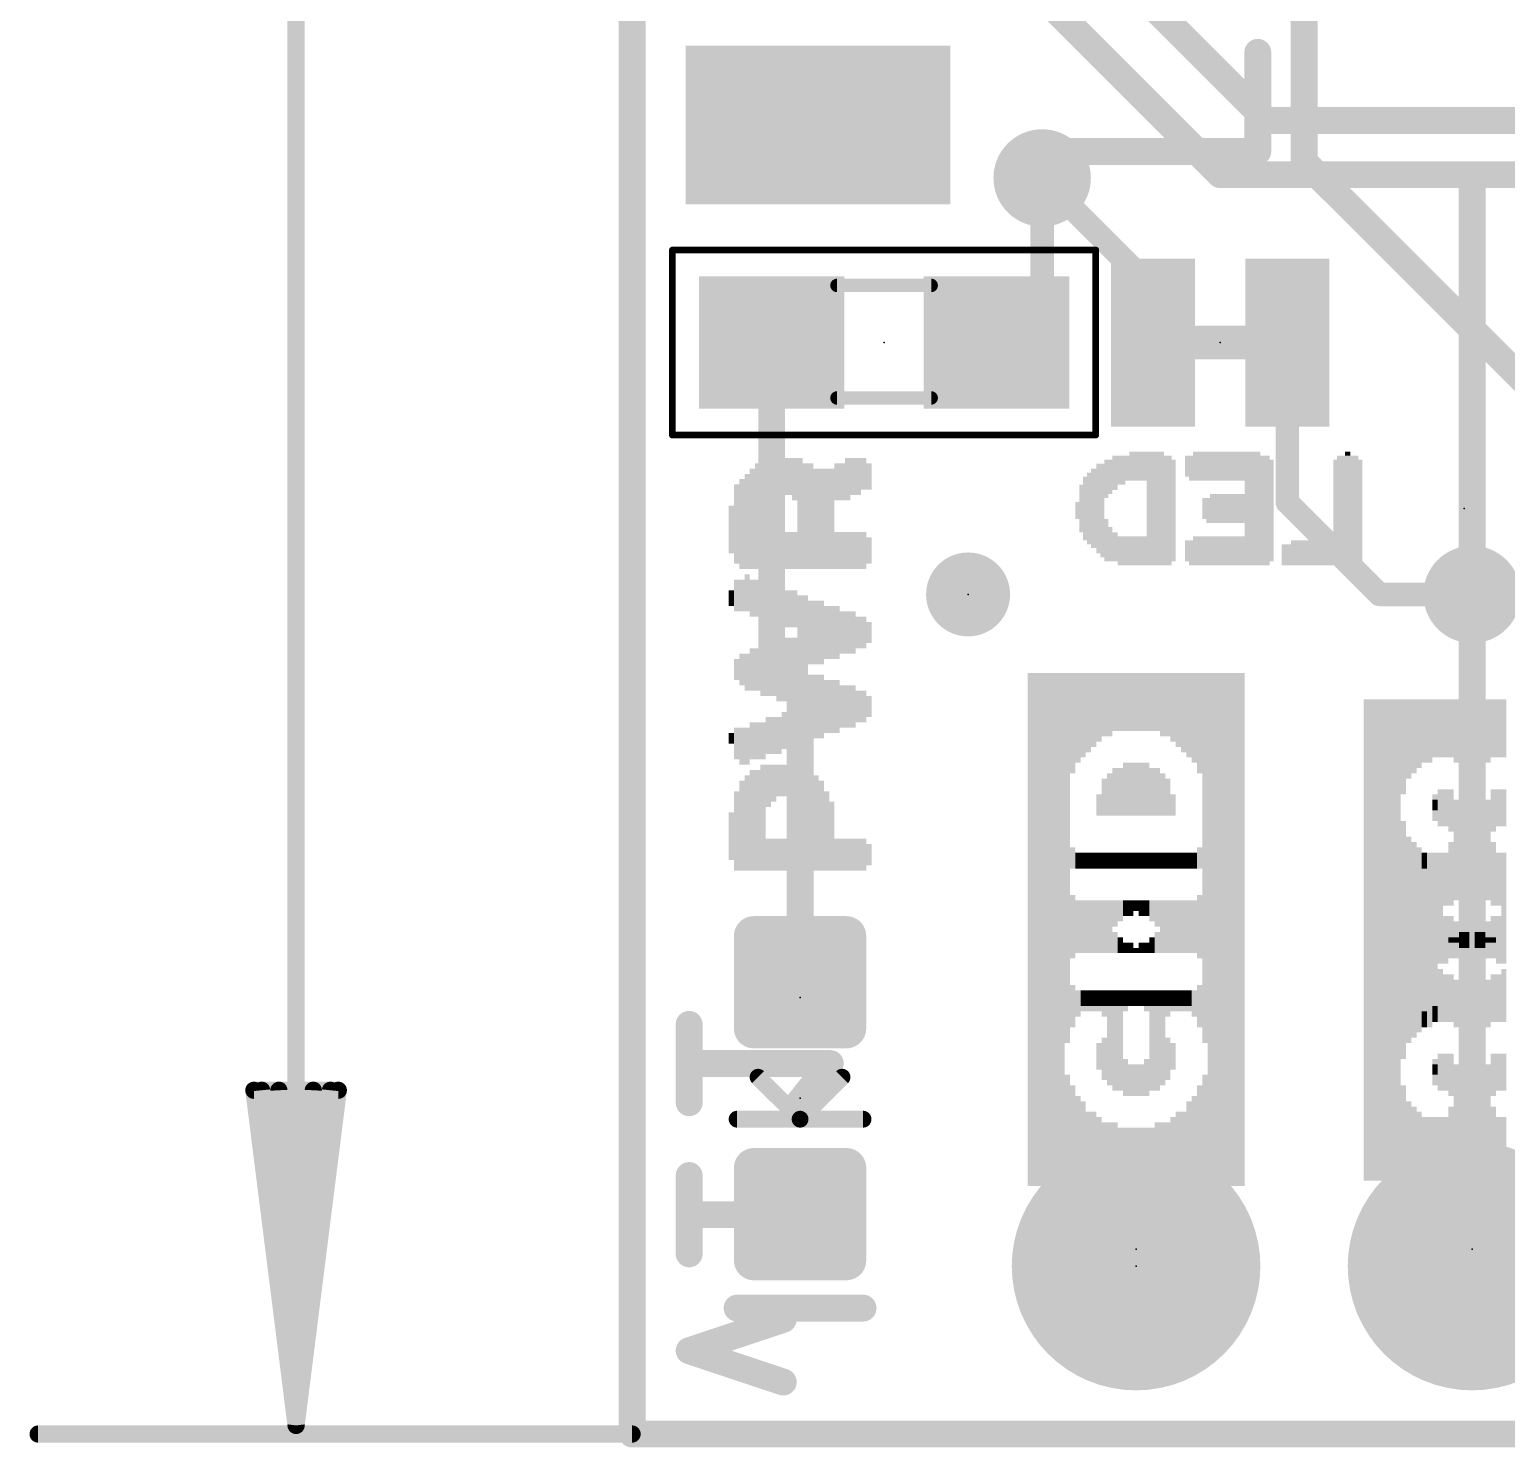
# Model space of a CAD drawing. Extents: x -31.8 to 54.9, y -9.4 to 30.
# Drawn here: x -4.56 to 6.61, y -0.1 to 10.62 of the extents above; entities that cross this region are included whole.
import ezdxf

# ---------------------------------------------------------------- set-up
doc = ezdxf.new("R2010")
doc.units = 0
for name, color, linetype in [('1', 12, 'CONTINUOUS'), ('16', 132, 'CONTINUOUS'), ('17', 110, 'CONTINUOUS'), ('18', 110, 'CONTINUOUS'), ('20', 31, 'CONTINUOUS'), ('21', 253, 'CONTINUOUS'), ('22', 253, 'CONTINUOUS'), ('23', 53, 'CONTINUOUS'), ('24', 53, 'CONTINUOUS'), ('39', 12, 'CONTINUOUS'), ('47', 253, 'CONTINUOUS'), ('51', 253, 'CONTINUOUS')]:
    doc.layers.add(name, color=color, linetype=linetype)

# ---------------------------------------------------------------- blocks, each defined once
blk = doc.blocks.new('RECT160000X160000R30')
at = {"const_width": 0.15}
blk.add_lwpolyline([(0.425, -0.35), (0.425, 0.35, 0.4142), (0.35, 0.425), (-0.35, 0.425, 0.4142), (-0.425, 0.35), (-0.425, -0.35, 0.4142), (-0.35, -0.425), (0.35, -0.425, 0.4142)], format="xyb", close=True, dxfattribs=at)
blk.add_solid([(-0.3754, -0.3754), (0.3754, -0.3754), (-0.3754, 0.3754), (0.3754, 0.3754)])
blk = doc.blocks.new('PIE')
at = {"const_width": 0.5}
blk.add_lwpolyline([(0, -0.25, 1), (0, 0.25, 1), (0, -0.25)], format="xyb", dxfattribs=at)
blk = doc.blocks.new('RECT')
blk.add_solid([(-0.5, -0.5), (0.5, -0.5), (-0.5, 0.5), (0.5, 0.5)])
blk = doc.blocks.new('ROUNDP')
at = {"const_width": 0.5}
blk.add_lwpolyline([(0, -0.25, 1), (0, 0.25, 1), (0, -0.25)], format="xyb", dxfattribs=at)
blk = doc.blocks.new('ROUNDV')
at = {"const_width": 0.5}
blk.add_lwpolyline([(0, -0.25, 1), (0, 0.25, 1), (0, -0.25)], format="xyb", dxfattribs=at)

msp = doc.modelspace()

# ---------------------------------------------------------------- linework, layer by layer
at = {"layer": '1'}
for points, const_width in [([(0, 25.4), (0, 0)], 0.2032), ([(3.81, 10.922), (4.7976, 9.9344)], 0.2032), ([(4.445, 9.525), (3.175, 10.795)], 0.2032), ([(4.7976, 9.9344), (8.8707, 9.9344)], 0.2032), ([(6.35, 9.525), (4.445, 9.525)], 0.2032), ([(6.731, 9.525), (6.35, 9.525)], 0.2032), ([(6.35, 6.35), (6.35, 9.525)], 0.2032), ([(3.1, 8.6), (3.1, 9.5)], 0.1778), ([(2.755, 8.255), (3.1, 8.6)], 0.1778), ([(1.055, 8.255), (1.055, 5.8157)], 0.2032), ([(6.35, 1.27), (6.35, 6.35)], 0.2032), ([(1.055, 5.8157), (1.27, 5.6007)], 0.2032), ([(1.27, 5.6007), (1.27, 3.417)], 0.2032), ([(0, 0), (25.4, 0)], 0.2032)]:
    msp.add_lwpolyline(points, dxfattribs=dict(at, const_width=const_width))
for points, const_width in [([(4.7976, 9.9852, 1), (4.7976, 9.8836)], 0.1016), ([(4.7617, 9.8985, 1), (4.8335, 9.9703)], 0.1016), ([(4.445, 9.5758, 1), (4.445, 9.4742)], 0.1016), ([(4.4091, 9.4891, 1), (4.4809, 9.5609)], 0.1016), ([(6.35, 9.5758, 1), (6.35, 9.4742)], 0.1016), ([(6.4008, 9.525, 1), (6.2992, 9.525)], 0.1016), ([(6.35, 9.4742, 1), (6.35, 9.5758)], 0.1016), ([(3.1444, 9.5, 1), (3.0556, 9.5)], 0.0889), ([(3.0556, 8.6, 1), (3.1444, 8.6)], 0.0889), ([(3.1314, 8.5686, 1), (3.0686, 8.6314)], 0.0889), ([(1.1058, 8.255, 1), (1.0042, 8.255)], 0.1016), ([(2.7236, 8.2864, 1), (2.7864, 8.2236)], 0.0889), ([(6.4008, 6.35, 1), (6.2992, 6.35)], 0.1016), ([(6.2992, 6.35, 1), (6.4008, 6.35)], 0.1016), ([(1.0909, 5.8516, 1), (1.0191, 5.7798)], 0.1016), ([(1.0042, 5.8157, 1), (1.1058, 5.8157)], 0.1016), ([(1.3208, 5.6007, 1), (1.2192, 5.6007)], 0.1016), ([(1.2341, 5.5648, 1), (1.3059, 5.6366)], 0.1016), ([(1.2192, 3.417, 1), (1.3208, 3.417)], 0.1016), ([(6.2992, 1.27, 1), (6.4008, 1.27)], 0.1016), ([(0, 0.0508, 1), (0, -0.0508)], 0.1016), ([(-0.0508, 0, 1), (0.0508, 0)], 0.1016)]:
    msp.add_lwpolyline(points, format="xyb", dxfattribs=dict(at, const_width=const_width))
at = {"layer": '16'}
for points, const_width in [([(0, 0), (0, 25.4)], 0.2032), ([(5.08, 9.625), (5.08, 11.43)], 0.2032), ([(8.255, 6.45), (5.08, 9.625)], 0.2032), ([(3.1, 9.5), (3.937, 8.663)], 0.1778), ([(3.937, 8.663), (3.937, 8.255)], 0.1778), ([(3.937, 8.255), (4.953, 8.255)], 0.254), ([(3.937, 8.255), (4.953, 8.255)], 0.254), ([(4.953, 8.255), (4.953, 7.047)], 0.1778), ([(5.65, 6.35), (4.953, 7.047)], 0.1778), ([(5.65, 6.35), (6.35, 6.35)], 0.1778), ([(0.4316, 2.5057), (0.4316, 3.0984)], 0.2032), ([(1.4984, 2.8021), (0.4316, 2.8021)], 0.2032), ([(1.2613, 2.5057), (1.4984, 2.8021)], 0.2032), ([(0.4316, 1.3627), (0.4316, 1.9554)], 0.2032), ([(1.4984, 1.6591), (0.4316, 1.6591)], 0.2032), ([(1.2613, 1.3627), (1.4984, 1.6591)], 0.2032), ([(0.4316, 0.6304), (1.1428, 0.8674)], 0.2032), ([(1.1428, 0.3933), (0.4316, 0.6304)], 0.2032), ([(25.4, 0), (0, 0)], 0.2032)]:
    msp.add_lwpolyline(points, dxfattribs=dict(at, const_width=const_width))
for points, const_width in [([(5.1159, 9.6609, 1), (5.0441, 9.5891)], 0.1016), ([(5.0292, 9.625, 1), (5.1308, 9.625)], 0.1016), ([(3.1314, 9.5314, 1), (3.0686, 9.4686)], 0.0889), ([(3.9815, 8.663, 1), (3.8926, 8.663)], 0.0889), ([(3.9056, 8.6316, 1), (3.9684, 8.6944)], 0.0889), ([(3.937, 8.3185, 1), (3.937, 8.1915)], 0.127), ([(3.937, 8.3185, 1), (3.937, 8.1915)], 0.127), ([(4.953, 8.1915, 1), (4.953, 8.3185)], 0.127), ([(4.953, 8.1915, 1), (4.953, 8.3185)], 0.127), ([(3.8926, 8.255, 1), (3.9815, 8.255)], 0.0889), ([(4.9975, 8.255, 1), (4.9085, 8.255)], 0.0889), ([(4.9085, 7.047, 1), (4.9975, 7.047)], 0.0889), ([(4.9844, 7.0784, 1), (4.9216, 7.0156)], 0.0889), ([(5.65, 6.3945, 1), (5.65, 6.3056)], 0.0889), ([(5.6186, 6.3186, 1), (5.6814, 6.3814)], 0.0889), ([(6.35, 6.3056, 1), (6.35, 6.3945)], 0.0889), ([(0.4824, 3.0984, 1), (0.3808, 3.0984)], 0.1016), ([(0.4316, 2.8529, 1), (0.4316, 2.7513)], 0.1016), ([(1.5381, 2.7703, 1), (1.4587, 2.8338)], 0.1016), ([(1.4984, 2.7513, 1), (1.4984, 2.8529)], 0.1016), ([(1.2217, 2.5375, 1), (1.301, 2.474)], 0.1016), ([(0.3808, 2.5057, 1), (0.4824, 2.5057)], 0.1016), ([(0.4824, 1.9554, 1), (0.3808, 1.9554)], 0.1016), ([(0.4316, 1.7099, 1), (0.4316, 1.6083)], 0.1016), ([(1.5381, 1.6273, 1), (1.4587, 1.6908)], 0.1016), ([(1.4984, 1.6083, 1), (1.4984, 1.7099)], 0.1016), ([(0.3808, 1.3627, 1), (0.4824, 1.3627)], 0.1016), ([(1.2217, 1.3945, 1), (1.301, 1.331)], 0.1016), ([(1.1589, 0.8192, 1), (1.1267, 0.9156)], 0.1016), ([(0.4477, 0.6786, 1), (0.4155, 0.5822)], 0.1016), ([(0.4155, 0.6786, 1), (0.4477, 0.5822)], 0.1016), ([(1.1267, 0.3451, 1), (1.1589, 0.4415)], 0.1016), ([(0, 0.0508, 1), (0, -0.0508)], 0.1016), ([(-0.0508, 0, 1), (0.0508, 0)], 0.1016)]:
    msp.add_lwpolyline(points, format="xyb", dxfattribs=dict(at, const_width=const_width))
at = {"layer": '20', "const_width": 0.2032}
for points in [[(0, 25.4), (0, 0)], [(0, 0), (25.4, 0)]]:
    msp.add_lwpolyline(points, dxfattribs=at)
at = {"layer": '20', "const_width": 0.1016}
for points in [[(0, 0.0508, 1), (0, -0.0508)], [(-0.0508, 0, 1), (0.0508, 0)]]:
    msp.add_lwpolyline(points, format="xyb", dxfattribs=at)
at = {"layer": '21', "const_width": 0.2032}
for points in [[(4.73, 10.45), (4.73, 9.7)], [(4.73, 9.7), (3.08, 9.7)], [(1.7463, 0.9525), (0.7938, 0.9525)]]:
    msp.add_lwpolyline(points, dxfattribs=at)
at = {"layer": '21', "const_width": 0.1016}
for points in [[(4.7808, 10.45, 1), (4.6792, 10.45)], [(3.08, 9.7508, 1), (3.08, 9.6492)], [(4.6792, 9.7, 1), (4.7808, 9.7)], [(4.73, 9.6492, 1), (4.73, 9.7508)], [(0.7938, 1.0033, 1), (0.7938, 0.9017)], [(1.7463, 0.9017, 1), (1.7463, 1.0033)]]:
    msp.add_lwpolyline(points, format="xyb", dxfattribs=at)
at = {"layer": '23'}
for p in [(1.905, 8.255), (2.54, 6.35), (1.27, 3.302), (1.27, 2.54), (3.81, 1.397), (6.35, 1.397), (3.81, 1.27)]:
    msp.add_point(p, dxfattribs=at)
at = {"layer": '24'}
for p in [(4.445, 8.255), (6.29, 7), (2.54, 6.35), (3.81, 1.397), (6.35, 1.397)]:
    msp.add_point(p, dxfattribs=at)
at = {"layer": '39', "const_width": 0.0508}
for points in [[(0.305, 8.955), (3.505, 8.955)], [(0.305, 7.555), (0.305, 8.955)], [(3.505, 8.955), (3.505, 7.555)], [(3.505, 7.555), (0.305, 7.555)]]:
    msp.add_lwpolyline(points, dxfattribs=at)
at = {"layer": '39', "const_width": 0.0254}
for points in [[(0.305, 8.9677, 1), (0.305, 8.9423)], [(0.3177, 8.955, 1), (0.2923, 8.955)], [(3.5177, 8.955, 1), (3.4923, 8.955)], [(3.505, 8.9423, 1), (3.505, 8.9677)], [(0.305, 7.5677, 1), (0.305, 7.5423)], [(0.2923, 7.555, 1), (0.3177, 7.555)], [(3.4923, 7.555, 1), (3.5177, 7.555)], [(3.505, 7.5423, 1), (3.505, 7.5677)]]:
    msp.add_lwpolyline(points, format="xyb", dxfattribs=at)
at = {"layer": '47', "const_width": 0.13}
for points in [[(-2.54, 0.065), (-2.54, 25.335)], [(-2.54, 0.065), (-2.8592, 2.6)], [(-2.8592, 2.6), (-2.2208, 2.6)], [(-2.54, 0.065), (-2.8, 2.6)], [(-2.54, 0.065), (-2.67, 2.6)], [(-2.2208, 2.6), (-2.54, 0.065)], [(-2.41, 2.6), (-2.54, 0.065)], [(-2.28, 2.6), (-2.54, 0.065)], [(0, 0), (-4.49, 0)]]:
    msp.add_lwpolyline(points, dxfattribs=at)
at = {"layer": '47', "const_width": 0.065}
for points in [[(-2.827, 2.6041, 1), (-2.8915, 2.5959)], [(-2.8592, 2.6325, 1), (-2.8592, 2.5675)], [(-2.7677, 2.6033, 1), (-2.8323, 2.5967)], [(-2.6375, 2.6017, 1), (-2.7025, 2.5983)], [(-2.3775, 2.5983, 1), (-2.4425, 2.6017)], [(-2.2477, 2.5967, 1), (-2.3123, 2.6033)], [(-2.1885, 2.5959, 1), (-2.253, 2.6041)], [(-2.2208, 2.5675, 1), (-2.2208, 2.6325)], [(-4.49, 0.0325, 1), (-4.49, -0.0325)], [(-2.5722, 0.0691, 1), (-2.5078, 0.0609)], [(-2.5723, 0.0683, 1), (-2.5077, 0.0617)], [(-2.5725, 0.0633, 1), (-2.5075, 0.0667)], [(-2.5725, 0.0667, 1), (-2.5075, 0.0633)], [(-2.5725, 0.065, 1), (-2.5075, 0.065)], [(-2.5723, 0.0617, 1), (-2.5077, 0.0683)], [(-2.5722, 0.0609, 1), (-2.5078, 0.0691)], [(0, -0.0325, 1), (0, 0.0325)]]:
    msp.add_lwpolyline(points, format="xyb", dxfattribs=at)
at = {"layer": '51'}
for points, const_width in [([(1.549, 8.687), (2.261, 8.687)], 0.1016), ([(1.549, 7.836), (2.261, 7.836)], 0.1016), ([(1.27, 2.3813), (0.9525, 2.6987)], 0.127), ([(1.27, 2.3813), (1.5875, 2.6987)], 0.127), ([(1.27, 2.3813), (0.7938, 2.3813)], 0.127), ([(1.7463, 2.3813), (1.27, 2.3813)], 0.127)]:
    msp.add_lwpolyline(points, dxfattribs=dict(at, const_width=const_width))
for points, const_width in [([(1.549, 8.7124, 1), (1.549, 8.6616)], 0.0508), ([(2.261, 8.6616, 1), (2.261, 8.7124)], 0.0508), ([(1.549, 7.8614, 1), (1.549, 7.8106)], 0.0508), ([(2.261, 7.8106, 1), (2.261, 7.8614)], 0.0508), ([(0.975, 2.7212, 1), (0.93, 2.6763)], 0.0635), ([(1.61, 2.6763, 1), (1.565, 2.7212)], 0.0635), ([(0.7938, 2.413, 1), (0.7938, 2.3495)], 0.0635), ([(1.27, 2.413, 1), (1.27, 2.3495)], 0.0635), ([(1.2475, 2.4037, 1), (1.2925, 2.3588)], 0.0635), ([(1.2475, 2.3588, 1), (1.2925, 2.4037)], 0.0635), ([(1.27, 2.3495, 1), (1.27, 2.413)], 0.0635), ([(1.7463, 2.3495, 1), (1.7463, 2.413)], 0.0635)]:
    msp.add_lwpolyline(points, format="xyb", dxfattribs=dict(at, const_width=const_width))

# ---------------------------------------------------------------- block references
at = {"layer": '1', "xscale": 1.2, "yscale": 2, "rotation": 270}
msp.add_blockref('RECT', (1.405, 9.9), dxfattribs=at)
at = {"layer": '1', "xscale": 1.1}
for p in [(1.055, 8.255), (2.755, 8.255)]:
    msp.add_blockref('RECT', p, dxfattribs=at)
at = {"layer": '1', "xscale": 0.635, "yscale": 0.635}
msp.add_blockref('PIE', (2.54, 6.35), dxfattribs=at)
at = {"layer": '1', "rotation": 180}
for p in [(1.27, 3.417), (1.27, 1.663)]:
    msp.add_blockref('RECT160000X160000R30', p, dxfattribs=at)
at = {"layer": '16', "xscale": 0.635}
for name, p, yscale in [('RECT', (3.937, 8.255), 1.27), ('RECT', (4.953, 8.255), 1.27), ('PIE', (2.54, 6.35), 0.635)]:
    msp.add_blockref(name, p, dxfattribs=dict(at, yscale=yscale))
at = {"layer": '17', "xscale": 1.8796, "yscale": 1.8796, "rotation": 90}
for p in [(3.81, 1.27), (3.81, 1.27), (6.35, 1.27), (6.35, 1.27)]:
    msp.add_blockref('ROUNDP', p, dxfattribs=at)
at = {"layer": '18', "xscale": 0.7366, "yscale": 0.7366}
for p in [(3.1, 9.5), (3.1, 9.5), (6.35, 6.35), (6.35, 6.35)]:
    msp.add_blockref('ROUNDV', p, dxfattribs=at)
at = {"layer": '21', "yscale": 0.04, "rotation": 90}
for p, xscale in [((1.03, 7.222), 0.32), ((1.07, 7.242), 0.28), ((1.11, 7.242), 0.28), ((1.15, 7.242), 0.28), ((1.19, 7.242), 0.28), ((1.23, 7.222), 0.32), ((1.27, 6.962), 0.84), ((1.63, 7.222), 0.32), ((1.67, 7.242), 0.28), ((1.71, 7.242), 0.28), ((1.75, 7.262), 0.24), ((0.87, 6.902), 0.72), ((0.91, 6.922), 0.76), ((0.95, 6.942), 0.8), ((0.99, 6.942), 0.8), ((1.31, 6.942), 0.8), ((1.35, 6.942), 0.8), ((1.39, 6.922), 0.76), ((1.43, 6.922), 0.76), ((1.47, 6.922), 0.76), ((1.51, 6.922), 0.76), ((1.55, 7.202), 0.28), ((1.59, 7.202), 0.28), ((1.79, 7.242), 0.2), ((0.79, 6.882), 0.6), ((0.83, 6.882), 0.68), ((0.75, 6.842), 0.36), ((1.03, 6.682), 0.28), ((1.07, 6.682), 0.28), ((1.11, 6.682), 0.28), ((1.15, 6.682), 0.28), ((1.19, 6.682), 0.28), ((1.23, 6.682), 0.28), ((1.55, 6.682), 0.28), ((1.59, 6.682), 0.28), ((1.63, 6.682), 0.28), ((1.67, 6.682), 0.28), ((1.71, 6.682), 0.28), ((1.75, 6.682), 0.28), ((1.79, 6.682), 0.2), ((0.87, 6.362), 0.28), ((0.75, 6.322), 0.12), ((0.79, 6.342), 0.24), ((0.83, 6.342), 0.24), ((0.91, 6.322), 0.28), ((0.95, 6.322), 0.28), ((0.99, 6.322), 0.28), ((1.03, 6.282), 0.28), ((1.07, 6.282), 0.28), ((1.11, 6.282), 0.28), ((1.15, 6.242), 0.28), ((1.19, 6.242), 0.28), ((1.23, 6.242), 0.28), ((1.27, 5.782), 1.12), ((1.31, 5.782), 1.12), ((1.35, 6.062), 0.48), ((1.39, 6.062), 0.48), ((1.43, 6.062), 0.48), ((1.47, 6.062), 0.4), ((1.51, 6.062), 0.4), ((1.55, 6.062), 0.4), ((1.59, 6.062), 0.32), ((1.63, 6.062), 0.32), ((1.67, 6.062), 0.32), ((1.71, 6.062), 0.24), ((1.75, 6.062), 0.24), ((1.79, 6.062), 0.16), ((0.91, 5.782), 0.32), ((0.95, 5.782), 0.32), ((0.99, 5.762), 0.36), ((1.03, 5.782), 0.4), ((1.07, 5.782), 0.4), ((1.11, 5.762), 0.44), ((1.15, 5.782), 0.48), ((1.19, 5.782), 0.48), ((1.23, 5.762), 0.52), ((0.79, 5.782), 0.16), ((0.83, 5.782), 0.24), ((0.87, 5.762), 0.28), ((1.35, 5.482), 0.52), ((1.39, 5.502), 0.48), ((1.43, 5.502), 0.48), ((1.47, 5.502), 0.4), ((1.51, 5.502), 0.4), ((1.55, 5.502), 0.4), ((3.01, 3.817), 3.88), ((3.05, 3.817), 3.88), ((3.09, 3.817), 3.88), ((3.13, 3.817), 3.88), ((3.17, 3.817), 3.88), ((3.21, 3.817), 3.88), ((3.25, 3.817), 3.88), ((3.29, 4.357), 2.8), ((3.33, 5.377), 0.76), ((3.37, 5.417), 0.68), ((3.41, 5.437), 0.64), ((3.45, 5.457), 0.6), ((3.49, 5.477), 0.56), ((3.53, 5.497), 0.52), ((3.57, 5.517), 0.48), ((3.61, 5.517), 0.48), ((3.65, 5.537), 0.44), ((3.69, 5.537), 0.44), ((3.73, 5.537), 0.44), ((3.77, 5.537), 0.44), ((3.81, 5.537), 0.44), ((3.85, 5.537), 0.44), ((3.89, 5.537), 0.44), ((3.93, 5.537), 0.44), ((3.97, 5.537), 0.44), ((4.01, 5.517), 0.48), ((4.05, 5.517), 0.48), ((4.09, 5.497), 0.52), ((4.13, 5.497), 0.52), ((4.17, 5.477), 0.56), ((4.21, 5.457), 0.6), ((4.25, 5.437), 0.64), ((4.29, 5.397), 0.72), ((4.33, 5.337), 0.84), ((4.37, 3.817), 3.88), ((4.41, 3.817), 3.88), ((4.45, 3.817), 3.88), ((4.49, 3.817), 3.88), ((4.53, 3.817), 3.88), ((4.57, 3.817), 3.88), ((4.61, 3.817), 3.88), ((1.59, 5.502), 0.32), ((1.63, 5.502), 0.32), ((1.67, 5.502), 0.32), ((1.71, 5.502), 0.24), ((1.75, 5.502), 0.24), ((1.79, 5.502), 0.16), ((5.55, 3.737), 3.64), ((5.59, 3.737), 3.64), ((5.63, 3.737), 3.64), ((5.67, 3.737), 3.64), ((5.71, 3.737), 3.64), ((5.75, 3.737), 3.64), ((5.79, 3.737), 3.64), ((5.83, 5.197), 0.72), ((5.87, 5.257), 0.6), ((5.91, 5.277), 0.56), ((5.95, 5.297), 0.52), ((5.99, 5.317), 0.48), ((6.03, 5.317), 0.48), ((6.07, 5.337), 0.44), ((6.11, 5.337), 0.44), ((6.15, 5.337), 0.44), ((6.19, 5.337), 0.44), ((6.23, 5.317), 0.48), ((6.27, 5.317), 0.48), ((6.31, 5.297), 0.52), ((6.35, 5.277), 0.56), ((6.39, 5.317), 0.48), ((6.43, 5.317), 0.48), ((6.47, 5.337), 0.44), ((6.51, 5.337), 0.44), ((6.55, 5.337), 0.44), ((6.59, 5.337), 0.44), ((0.91, 5.242), 0.28), ((0.95, 5.242), 0.28), ((0.99, 5.242), 0.28), ((1.03, 5.282), 0.28), ((1.07, 5.282), 0.28), ((1.11, 5.282), 0.28), ((1.15, 5.322), 0.28), ((1.19, 5.322), 0.28), ((1.23, 5.322), 0.28), ((0.75, 5.262), 0.08), ((0.79, 5.222), 0.24), ((0.83, 5.202), 0.28), ((0.87, 5.202), 0.28), ((0.99, 4.662), 0.8), ((1.03, 4.902), 0.32), ((1.07, 4.922), 0.28), ((1.11, 4.942), 0.24), ((1.15, 4.942), 0.24), ((1.19, 4.922), 0.28), ((1.23, 4.922), 0.28), ((1.27, 4.662), 0.8), ((3.69, 4.857), 0.36), ((3.73, 4.877), 0.4), ((3.77, 4.877), 0.4), ((3.81, 4.877), 0.4), ((3.85, 4.877), 0.4), ((3.89, 4.877), 0.4), ((3.93, 4.857), 0.36), ((3.97, 4.857), 0.36), ((0.83, 4.602), 0.68), ((0.87, 4.622), 0.72), ((0.91, 4.642), 0.76), ((0.95, 4.642), 0.76), ((1.31, 4.642), 0.76), ((1.35, 4.642), 0.76), ((1.39, 4.622), 0.72), ((1.43, 4.602), 0.68), ((3.57, 4.797), 0.24), ((3.61, 4.817), 0.28), ((3.65, 4.837), 0.32), ((4.01, 4.837), 0.32), ((4.05, 4.817), 0.28), ((0.79, 4.562), 0.6), ((1.47, 4.562), 0.6), ((4.09, 4.757), 0.16), ((6.11, 4.737), 0.2), ((6.15, 4.737), 0.28), ((6.19, 4.697), 0.28), ((6.51, 4.717), 0.32), ((6.55, 4.737), 0.28), ((6.59, 4.737), 0.28), ((0.75, 4.522), 0.36), ((1.51, 4.522), 0.52), ((6.07, 4.757), 0.08), ((6.47, 4.417), 0.76), ((5.83, 3.737), 1.8), ((6.23, 4.397), 0.48), ((6.27, 4.377), 0.52), ((6.31, 4.377), 0.52), ((6.35, 4.357), 0.56), ((6.39, 4.357), 0.56), ((6.43, 4.337), 0.6), ((1.03, 4.382), 0.24), ((1.07, 4.382), 0.24), ((1.11, 4.382), 0.24), ((1.15, 4.382), 0.24), ((1.19, 4.382), 0.24), ((1.23, 4.382), 0.24), ((1.55, 4.382), 0.24), ((1.59, 4.382), 0.24), ((1.63, 4.382), 0.24), ((1.67, 4.382), 0.24), ((1.71, 4.382), 0.24), ((1.75, 4.382), 0.24), ((5.87, 4.377), 0.28), ((5.91, 4.377), 0.2), ((6.19, 4.317), 0.32), ((1.79, 4.382), 0.16), ((3.33, 4.357), 0.16), ((3.37, 4.337), 0.12), ((3.41, 4.337), 0.12), ((3.45, 4.337), 0.12), ((3.49, 4.337), 0.12), ((3.53, 4.337), 0.12), ((3.57, 4.337), 0.12), ((3.61, 4.337), 0.12), ((3.65, 4.337), 0.12), ((3.69, 4.337), 0.12), ((3.73, 4.337), 0.12), ((3.77, 4.337), 0.12), ((3.81, 4.337), 0.12), ((3.85, 4.337), 0.12), ((3.89, 4.337), 0.12), ((3.93, 4.337), 0.12), ((3.97, 4.337), 0.12), ((4.01, 4.337), 0.12), ((4.05, 4.337), 0.12), ((4.09, 4.337), 0.12), ((4.13, 4.337), 0.12), ((4.17, 4.337), 0.12), ((4.21, 4.337), 0.12), ((4.25, 4.337), 0.12), ((4.29, 4.357), 0.16), ((4.33, 4.337), 0.2), ((5.95, 4.357), 0.16), ((5.99, 4.337), 0.12), ((6.03, 4.317), 0.16), ((6.07, 4.317), 0.16), ((6.11, 4.297), 0.2), ((6.15, 4.297), 0.2), ((6.51, 4.197), 0.4), ((6.55, 4.177), 0.36), ((6.59, 4.157), 0.4), ((3.33, 3.837), 0.48), ((3.37, 3.837), 0.4), ((3.41, 3.857), 0.36), ((3.45, 3.857), 0.36), ((3.49, 3.877), 0.32), ((3.53, 3.897), 0.28), ((3.57, 3.917), 0.24), ((3.61, 3.917), 0.24), ((3.65, 3.937), 0.2), ((3.69, 3.957), 0.16), ((3.73, 3.977), 0.12), ((3.77, 3.977), 0.12), ((3.81, 3.997), 0.08), ((3.85, 4.017), 0.04), ((4.29, 3.817), 0.44), ((4.33, 3.837), 0.48), ((5.87, 3.737), 0.6), ((5.91, 3.737), 0.6), ((4.13, 3.777), 0.28), ((4.17, 3.797), 0.32), ((4.21, 3.797), 0.32), ((4.25, 3.817), 0.36), ((5.95, 3.737), 0.52), ((5.99, 3.737), 0.52), ((6.03, 3.757), 0.48), ((6.07, 3.737), 0.44), ((6.11, 3.757), 0.4), ((6.15, 3.737), 0.36), ((6.19, 3.757), 0.32), ((3.97, 3.717), 0.16), ((4.01, 3.737), 0.2), ((4.05, 3.737), 0.2), ((4.09, 3.757), 0.24), ((6.23, 3.737), 0.28), ((6.27, 3.737), 0.28), ((6.31, 3.737), 0.2), ((6.35, 3.737), 0.2), ((6.39, 3.737), 0.12), ((6.43, 3.737), 0.12), ((3.85, 3.677), 0.08), ((3.89, 3.677), 0.08), ((3.93, 3.697), 0.12), ((6.47, 3.737), 0.04), ((6.51, 3.737), 0.04), ((3.81, 3.657), 0.04), ((6.51, 3.297), 0.36), ((6.55, 3.297), 0.36), ((6.59, 3.317), 0.4), ((3.33, 3.237), 0.32), ((3.37, 3.257), 0.2), ((3.41, 3.277), 0.16), ((3.45, 3.277), 0.16), ((3.49, 3.277), 0.16), ((3.53, 3.277), 0.16), ((3.57, 3.257), 0.2), ((3.61, 2.997), 0.72), ((3.65, 2.977), 0.76), ((3.69, 2.977), 0.76), ((3.73, 3.277), 0.16), ((3.77, 3.297), 0.12), ((3.81, 3.297), 0.12), ((3.85, 3.297), 0.12), ((3.89, 3.297), 0.12), ((3.93, 3.297), 0.12), ((3.97, 3.297), 0.12), ((4.01, 3.297), 0.12), ((4.05, 3.297), 0.12), ((4.09, 3.297), 0.12), ((4.13, 3.297), 0.12), ((4.17, 3.297), 0.12), ((4.21, 3.297), 0.12), ((4.25, 3.277), 0.16), ((4.29, 3.277), 0.24), ((4.33, 3.237), 0.32), ((6.27, 3.217), 0.28), ((6.31, 3.197), 0.32), ((6.35, 3.197), 0.4), ((6.39, 3.237), 0.32), ((6.43, 3.257), 0.36), ((6.47, 3.277), 0.32), ((6.11, 3.197), 0.16), ((6.15, 3.197), 0.16), ((6.19, 3.217), 0.2), ((6.23, 3.197), 0.24), ((5.87, 3.097), 0.28), ((5.91, 3.097), 0.2), ((5.95, 3.117), 0.16), ((5.99, 3.137), 0.12), ((6.03, 3.157), 0.16), ((6.07, 3.177), 0.12), ((3.57, 2.857), 0.28), ((3.93, 2.797), 0.4), ((3.97, 2.797), 0.4), ((4.01, 2.817), 0.36), ((4.05, 2.837), 0.32), ((4.09, 2.857), 0.2), ((3.73, 2.697), 0.28), ((3.77, 2.677), 0.24), ((3.81, 2.677), 0.24), ((3.85, 2.677), 0.24), ((3.89, 2.677), 0.24), ((6.07, 2.757), 0.08), ((6.11, 2.737), 0.2), ((6.15, 2.737), 0.28), ((6.19, 2.697), 0.28), ((6.47, 2.357), 0.88), ((6.51, 2.717), 0.32), ((6.55, 2.737), 0.28), ((6.59, 2.737), 0.28), ((3.29, 2.297), 0.84), ((3.33, 2.257), 0.76), ((4.29, 2.237), 0.72), ((4.33, 2.277), 0.8), ((5.83, 2.277), 0.72), ((6.23, 2.277), 0.72), ((6.27, 2.277), 0.72), ((6.31, 2.277), 0.72), ((6.35, 2.277), 0.72), ((6.39, 2.277), 0.72), ((6.43, 2.277), 0.72), ((3.37, 2.217), 0.68), ((3.41, 2.197), 0.64), ((4.21, 2.177), 0.6), ((4.25, 2.197), 0.64), ((5.87, 2.217), 0.6), ((5.91, 2.197), 0.56), ((6.19, 2.197), 0.56), ((3.45, 2.157), 0.56), ((3.49, 2.157), 0.56), ((3.53, 2.137), 0.52), ((3.57, 2.117), 0.48), ((3.61, 2.117), 0.48), ((3.65, 2.117), 0.48), ((3.97, 2.117), 0.48), ((4.01, 2.117), 0.48), ((4.05, 2.117), 0.48), ((4.09, 2.137), 0.52), ((4.13, 2.137), 0.52), ((4.17, 2.157), 0.56), ((5.95, 2.177), 0.52), ((5.99, 2.157), 0.48), ((6.03, 2.157), 0.48), ((6.07, 2.157), 0.48), ((6.11, 2.157), 0.48), ((6.15, 2.157), 0.48), ((6.51, 2.157), 0.48), ((6.55, 2.137), 0.44), ((6.59, 2.137), 0.44), ((3.69, 2.097), 0.44), ((3.73, 2.097), 0.44), ((3.77, 2.097), 0.44), ((3.81, 2.097), 0.44), ((3.85, 2.097), 0.44), ((3.89, 2.097), 0.44), ((3.93, 2.097), 0.44)]:
    msp.add_blockref('RECT', p, dxfattribs=dict(at, xscale=xscale))
at = {"layer": '22'}
for p, xscale, yscale, rotation in [((3.84, 7.355), 0.54, 0.03, 180), ((3.855, 7.385), 0.45, 0.03, 180), ((3.89, 7.415), 0.26, 0.03, 180), ((4.5, 7.385), 0.64, 0.03, 180), ((4.515, 7.355), 0.67, 0.03, 180), ((4.495, 7.415), 0.51, 0.03, 180), ((5.41, 7.355), 0.22, 0.03, 180), ((5.41, 7.385), 0.16, 0.03, 180), ((5.41, 7.415), 0.04, 0.03, 180), ((3.775, 7.255), 0.67, 0.03, 180), ((3.79, 7.285), 0.64, 0.03, 180), ((3.81, 7.32), 0.6, 0.04, 180), ((4.515, 7.32), 0.67, 0.04, 180), ((4.515, 7.285), 0.67, 0.03, 180), ((4.515, 7.255), 0.67, 0.03, 180), ((5.41, 7.32), 0.22, 0.04, 180), ((5.41, 7.285), 0.22, 0.03, 180), ((5.41, 7.255), 0.22, 0.03, 180), ((3.525, 7.16), 0.29, 0.04, 180), ((3.76, 7.225), 0.7, 0.03, 180), ((3.57, 7.195), 0.32, 0.03, 180), ((4, 7.195), 0.22, 0.03, 180), ((4, 7.16), 0.22, 0.04, 180), ((4.53, 7.225), 0.64, 0.03, 180), ((4.74, 7.195), 0.22, 0.03, 180), ((4.74, 7.16), 0.22, 0.04, 180), ((5.41, 7.225), 0.22, 0.03, 180), ((5.41, 7.195), 0.22, 0.03, 180), ((5.41, 7.16), 0.22, 0.04, 180), ((3.46, 7.035), 0.22, 0.03, 180), ((3.505, 7.125), 0.25, 0.03, 180), ((3.49, 7.095), 0.22, 0.03, 180), ((3.475, 7.065), 0.19, 0.03, 180), ((4, 7.125), 0.22, 0.03, 180), ((4, 7.095), 0.22, 0.03, 180), ((4, 7.065), 0.22, 0.03, 180), ((4, 7.035), 0.22, 0.03, 180), ((4.58, 7.065), 0.54, 0.03, 180), ((4.58, 7.035), 0.54, 0.03, 180), ((4.61, 7.095), 0.48, 0.03, 180), ((4.74, 7.125), 0.22, 0.03, 180), ((5.41, 7.125), 0.22, 0.03, 180), ((5.41, 7.095), 0.22, 0.03, 180), ((5.41, 7.065), 0.22, 0.03, 180), ((5.41, 7.035), 0.22, 0.03, 180), ((3.46, 7), 0.22, 0.04, 180), ((3.46, 6.965), 0.22, 0.03, 180), ((3.46, 6.935), 0.22, 0.03, 180), ((4, 7), 0.22, 0.04, 180), ((4, 6.965), 0.22, 0.03, 180), ((4, 6.935), 0.22, 0.03, 180), ((4.58, 7), 0.54, 0.04, 180), ((4.58, 6.965), 0.54, 0.03, 180), ((4.58, 6.935), 0.54, 0.03, 180), ((5.41, 7), 0.22, 0.04, 180), ((5.41, 6.965), 0.22, 0.03, 180), ((5.41, 6.935), 0.22, 0.03, 180), ((3.49, 6.905), 0.22, 0.03, 180), ((3.49, 6.875), 0.22, 0.03, 180), ((3.505, 6.84), 0.25, 0.04, 180), ((3.54, 6.805), 0.26, 0.03, 180), ((4, 6.905), 0.22, 0.03, 180), ((4, 6.875), 0.22, 0.03, 180), ((4, 6.84), 0.22, 0.04, 180), ((4, 6.805), 0.22, 0.03, 180), ((4.595, 6.905), 0.51, 0.03, 180), ((4.74, 6.875), 0.22, 0.03, 180), ((4.74, 6.84), 0.22, 0.04, 180), ((4.74, 6.805), 0.22, 0.03, 180), ((5.41, 6.905), 0.22, 0.03, 180), ((5.41, 6.875), 0.22, 0.03, 180), ((5.41, 6.84), 0.22, 0.04, 180), ((5.41, 6.805), 0.22, 0.03, 180), ((3.76, 6.775), 0.7, 0.03, 180), ((3.775, 6.745), 0.67, 0.03, 180), ((3.79, 6.715), 0.64, 0.03, 180), ((3.81, 6.68), 0.6, 0.04, 180), ((4.515, 6.745), 0.67, 0.03, 180), ((4.515, 6.715), 0.67, 0.03, 180), ((4.515, 6.68), 0.67, 0.04, 180), ((4.545, 6.775), 0.61, 0.03, 180), ((5.215, 6.715), 0.61, 0.03, 180), ((5.215, 6.68), 0.61, 0.04, 180), ((5.25, 6.745), 0.54, 0.03, 180), ((5.41, 6.775), 0.22, 0.03, 180), ((3.825, 6.645), 0.57, 0.03, 180), ((3.84, 6.615), 0.54, 0.03, 180), ((3.875, 6.585), 0.41, 0.03, 180), ((4.515, 6.645), 0.67, 0.03, 180), ((4.515, 6.615), 0.67, 0.03, 180), ((4.515, 6.585), 0.61, 0.03, 180), ((5.215, 6.645), 0.61, 0.03, 180), ((5.215, 6.615), 0.61, 0.03, 180), ((5.2, 6.585), 0.58, 0.03, 180), ((3.01, 3.817), 3.88, 0.04, 90), ((3.05, 3.817), 3.88, 0.04, 90), ((3.09, 3.817), 3.88, 0.04, 90), ((3.13, 3.817), 3.88, 0.04, 90), ((3.17, 3.817), 3.88, 0.04, 90), ((3.21, 3.817), 3.88, 0.04, 90), ((3.25, 3.817), 3.88, 0.04, 90), ((3.29, 5.337), 0.84, 0.04, 90), ((3.33, 5.397), 0.72, 0.04, 90), ((3.37, 5.437), 0.64, 0.04, 90), ((3.41, 5.457), 0.6, 0.04, 90), ((3.45, 5.477), 0.56, 0.04, 90), ((3.49, 5.497), 0.52, 0.04, 90), ((3.53, 5.497), 0.52, 0.04, 90), ((3.57, 5.517), 0.48, 0.04, 90), ((3.61, 5.517), 0.48, 0.04, 90), ((3.65, 5.537), 0.44, 0.04, 90), ((3.69, 5.537), 0.44, 0.04, 90), ((3.73, 5.537), 0.44, 0.04, 90), ((3.77, 5.537), 0.44, 0.04, 90), ((3.81, 5.537), 0.44, 0.04, 90), ((3.85, 5.537), 0.44, 0.04, 90), ((3.89, 5.537), 0.44, 0.04, 90), ((3.93, 5.537), 0.44, 0.04, 90), ((3.97, 5.537), 0.44, 0.04, 90), ((4.01, 5.517), 0.48, 0.04, 90), ((4.05, 5.517), 0.48, 0.04, 90), ((4.09, 5.497), 0.52, 0.04, 90), ((4.13, 5.477), 0.56, 0.04, 90), ((4.17, 5.457), 0.6, 0.04, 90), ((4.21, 5.437), 0.64, 0.04, 90), ((4.25, 5.417), 0.68, 0.04, 90), ((4.29, 5.377), 0.76, 0.04, 90), ((4.33, 4.357), 2.8, 0.04, 90), ((4.37, 3.817), 3.88, 0.04, 90), ((4.41, 3.817), 3.88, 0.04, 90), ((4.45, 3.817), 3.88, 0.04, 90), ((4.49, 3.817), 3.88, 0.04, 90), ((4.53, 3.817), 3.88, 0.04, 90), ((4.57, 3.817), 3.88, 0.04, 90), ((4.61, 3.817), 3.88, 0.04, 90), ((5.55, 3.737), 3.64, 0.04, 90), ((5.59, 3.737), 3.64, 0.04, 90), ((5.63, 3.737), 3.64, 0.04, 90), ((5.67, 3.737), 3.64, 0.04, 90), ((5.71, 3.737), 3.64, 0.04, 90), ((5.75, 3.737), 3.64, 0.04, 90), ((5.79, 3.737), 3.64, 0.04, 90), ((5.83, 5.237), 0.64, 0.04, 90), ((5.87, 5.277), 0.56, 0.04, 90), ((5.91, 5.297), 0.52, 0.04, 90), ((5.95, 5.317), 0.48, 0.04, 90), ((5.99, 5.337), 0.44, 0.04, 90), ((6.03, 5.337), 0.44, 0.04, 90), ((6.07, 5.337), 0.44, 0.04, 90), ((6.11, 5.337), 0.44, 0.04, 90), ((6.15, 5.337), 0.44, 0.04, 90), ((6.19, 5.337), 0.44, 0.04, 90), ((6.23, 5.337), 0.44, 0.04, 90), ((6.27, 5.317), 0.48, 0.04, 90), ((6.31, 5.317), 0.48, 0.04, 90), ((6.35, 5.277), 0.56, 0.04, 90), ((6.39, 5.297), 0.52, 0.04, 90), ((6.43, 5.317), 0.48, 0.04, 90), ((6.47, 5.317), 0.48, 0.04, 90), ((6.51, 5.337), 0.44, 0.04, 90), ((6.55, 5.337), 0.44, 0.04, 90), ((6.59, 5.337), 0.44, 0.04, 90), ((3.65, 4.857), 0.36, 0.04, 90), ((3.69, 4.857), 0.36, 0.04, 90), ((3.73, 4.877), 0.4, 0.04, 90), ((3.77, 4.877), 0.4, 0.04, 90), ((3.81, 4.877), 0.4, 0.04, 90), ((3.85, 4.877), 0.4, 0.04, 90), ((3.89, 4.877), 0.4, 0.04, 90), ((3.93, 4.857), 0.36, 0.04, 90), ((3.57, 4.817), 0.28, 0.04, 90), ((3.61, 4.837), 0.32, 0.04, 90), ((3.97, 4.837), 0.32, 0.04, 90), ((4.01, 4.817), 0.28, 0.04, 90), ((4.05, 4.797), 0.24, 0.04, 90), ((3.53, 4.757), 0.16, 0.04, 90), ((6.07, 4.737), 0.2, 0.04, 90), ((6.11, 4.737), 0.28, 0.04, 90), ((6.15, 4.737), 0.28, 0.04, 90), ((6.19, 4.717), 0.32, 0.04, 90), ((6.51, 4.697), 0.28, 0.04, 90), ((6.55, 4.737), 0.28, 0.04, 90), ((6.59, 4.737), 0.2, 0.04, 90), ((6.23, 4.417), 0.76, 0.04, 90), ((6.27, 4.337), 0.6, 0.04, 90), ((6.31, 4.357), 0.56, 0.04, 90), ((6.35, 4.357), 0.56, 0.04, 90), ((6.39, 4.377), 0.52, 0.04, 90), ((6.43, 4.377), 0.52, 0.04, 90), ((6.47, 4.397), 0.48, 0.04, 90), ((5.83, 4.177), 0.76, 0.04, 90), ((5.87, 4.157), 0.64, 0.04, 90), ((6.51, 4.317), 0.32, 0.04, 90), ((3.29, 4.337), 0.2, 0.04, 90), ((3.33, 4.357), 0.16, 0.04, 90), ((3.37, 4.337), 0.12, 0.04, 90), ((3.41, 4.337), 0.12, 0.04, 90), ((3.45, 4.337), 0.12, 0.04, 90), ((3.49, 4.337), 0.12, 0.04, 90), ((3.53, 4.337), 0.12, 0.04, 90), ((3.57, 4.337), 0.12, 0.04, 90), ((3.61, 4.337), 0.12, 0.04, 90), ((3.65, 4.337), 0.12, 0.04, 90), ((3.69, 4.337), 0.12, 0.04, 90), ((3.73, 4.337), 0.12, 0.04, 90), ((3.77, 4.337), 0.12, 0.04, 90), ((3.81, 4.337), 0.12, 0.04, 90), ((3.85, 4.337), 0.12, 0.04, 90), ((3.89, 4.337), 0.12, 0.04, 90), ((3.93, 4.337), 0.12, 0.04, 90), ((3.97, 4.337), 0.12, 0.04, 90), ((4.01, 4.337), 0.12, 0.04, 90), ((4.05, 4.337), 0.12, 0.04, 90), ((4.09, 4.337), 0.12, 0.04, 90), ((4.13, 4.337), 0.12, 0.04, 90), ((4.17, 4.337), 0.12, 0.04, 90), ((4.21, 4.337), 0.12, 0.04, 90), ((4.25, 4.337), 0.12, 0.04, 90), ((4.29, 4.357), 0.16, 0.04, 90), ((5.91, 4.157), 0.56, 0.04, 90), ((5.95, 4.137), 0.52, 0.04, 90), ((5.99, 4.137), 0.44, 0.04, 90), ((6.03, 4.137), 0.44, 0.04, 90), ((6.07, 4.157), 0.4, 0.04, 90), ((6.11, 4.157), 0.4, 0.04, 90), ((6.15, 4.177), 0.36, 0.04, 90), ((6.19, 4.197), 0.4, 0.04, 90), ((6.55, 4.297), 0.2, 0.04, 90), ((6.59, 4.297), 0.2, 0.04, 90), ((3.29, 3.837), 0.48, 0.04, 90), ((3.33, 3.817), 0.44, 0.04, 90), ((3.77, 4.017), 0.04, 0.04, 90), ((3.81, 3.997), 0.08, 0.04, 90), ((3.85, 3.977), 0.12, 0.04, 90), ((3.89, 3.977), 0.12, 0.04, 90), ((3.93, 3.957), 0.16, 0.04, 90), ((3.97, 3.937), 0.2, 0.04, 90), ((4.01, 3.917), 0.24, 0.04, 90), ((4.05, 3.917), 0.24, 0.04, 90), ((4.09, 3.897), 0.28, 0.04, 90), ((4.13, 3.877), 0.32, 0.04, 90), ((4.17, 3.857), 0.36, 0.04, 90), ((4.21, 3.857), 0.36, 0.04, 90), ((4.25, 3.837), 0.4, 0.04, 90), ((4.29, 3.837), 0.48, 0.04, 90), ((3.37, 3.817), 0.36, 0.04, 90), ((3.41, 3.797), 0.32, 0.04, 90), ((3.45, 3.797), 0.32, 0.04, 90), ((3.49, 3.777), 0.28, 0.04, 90), ((6.51, 3.757), 0.32, 0.04, 90), ((6.55, 3.737), 0.36, 0.04, 90), ((6.59, 3.757), 0.4, 0.04, 90), ((3.53, 3.757), 0.24, 0.04, 90), ((3.57, 3.737), 0.2, 0.04, 90), ((3.61, 3.737), 0.2, 0.04, 90), ((3.65, 3.717), 0.16, 0.04, 90), ((6.27, 3.737), 0.12, 0.04, 90), ((6.31, 3.737), 0.12, 0.04, 90), ((6.35, 3.737), 0.2, 0.04, 90), ((6.39, 3.737), 0.2, 0.04, 90), ((6.43, 3.737), 0.28, 0.04, 90), ((6.47, 3.737), 0.28, 0.04, 90), ((3.69, 3.697), 0.12, 0.04, 90), ((3.73, 3.677), 0.08, 0.04, 90), ((3.77, 3.677), 0.08, 0.04, 90), ((6.19, 3.737), 0.04, 0.04, 90), ((6.23, 3.737), 0.04, 0.04, 90), ((3.81, 3.657), 0.04, 0.04, 90), ((5.83, 3.297), 0.76, 0.04, 90), ((5.87, 3.317), 0.64, 0.04, 90), ((5.91, 3.317), 0.56, 0.04, 90), ((5.95, 3.337), 0.52, 0.04, 90), ((5.99, 3.337), 0.44, 0.04, 90), ((6.03, 3.337), 0.44, 0.04, 90), ((6.07, 3.317), 0.4, 0.04, 90), ((6.11, 3.317), 0.4, 0.04, 90), ((6.15, 3.297), 0.36, 0.04, 90), ((6.19, 3.297), 0.36, 0.04, 90), ((3.29, 3.237), 0.32, 0.04, 90), ((3.33, 3.277), 0.24, 0.04, 90), ((3.37, 3.277), 0.16, 0.04, 90), ((3.41, 3.297), 0.12, 0.04, 90), ((3.45, 3.297), 0.12, 0.04, 90), ((3.49, 3.297), 0.12, 0.04, 90), ((3.53, 3.297), 0.12, 0.04, 90), ((3.57, 3.297), 0.12, 0.04, 90), ((3.61, 3.297), 0.12, 0.04, 90), ((3.65, 3.297), 0.12, 0.04, 90), ((3.69, 3.297), 0.12, 0.04, 90), ((3.73, 3.297), 0.12, 0.04, 90), ((3.77, 3.297), 0.12, 0.04, 90), ((3.81, 3.297), 0.12, 0.04, 90), ((3.85, 3.297), 0.12, 0.04, 90), ((3.89, 3.277), 0.16, 0.04, 90), ((3.93, 2.977), 0.76, 0.04, 90), ((3.97, 2.977), 0.76, 0.04, 90), ((4.01, 2.997), 0.72, 0.04, 90), ((4.05, 3.257), 0.2, 0.04, 90), ((4.09, 3.277), 0.16, 0.04, 90), ((4.13, 3.277), 0.16, 0.04, 90), ((4.17, 3.277), 0.16, 0.04, 90), ((4.21, 3.277), 0.16, 0.04, 90), ((4.25, 3.257), 0.2, 0.04, 90), ((4.29, 3.237), 0.32, 0.04, 90), ((6.23, 3.277), 0.32, 0.04, 90), ((6.27, 3.257), 0.36, 0.04, 90), ((6.31, 3.237), 0.32, 0.04, 90), ((6.35, 3.197), 0.4, 0.04, 90), ((6.39, 3.197), 0.32, 0.04, 90), ((6.43, 3.217), 0.28, 0.04, 90), ((6.47, 3.197), 0.24, 0.04, 90), ((6.51, 3.217), 0.2, 0.04, 90), ((6.55, 3.197), 0.16, 0.04, 90), ((6.59, 3.197), 0.16, 0.04, 90), ((3.53, 2.857), 0.2, 0.04, 90), ((3.57, 2.837), 0.32, 0.04, 90), ((3.61, 2.817), 0.36, 0.04, 90), ((3.65, 2.797), 0.4, 0.04, 90), ((3.69, 2.797), 0.4, 0.04, 90), ((4.05, 2.857), 0.28, 0.04, 90), ((3.73, 2.677), 0.24, 0.04, 90), ((3.77, 2.677), 0.24, 0.04, 90), ((3.81, 2.677), 0.24, 0.04, 90), ((3.85, 2.677), 0.24, 0.04, 90), ((3.89, 2.697), 0.28, 0.04, 90), ((6.07, 2.737), 0.2, 0.04, 90), ((6.11, 2.737), 0.28, 0.04, 90), ((6.15, 2.737), 0.28, 0.04, 90), ((6.19, 2.717), 0.32, 0.04, 90), ((6.23, 2.357), 0.88, 0.04, 90), ((6.51, 2.697), 0.28, 0.04, 90), ((6.55, 2.737), 0.28, 0.04, 90), ((6.59, 2.737), 0.2, 0.04, 90), ((4.33, 2.297), 0.84, 0.04, 90), ((3.29, 2.277), 0.8, 0.04, 90), ((3.33, 2.237), 0.72, 0.04, 90), ((4.29, 2.257), 0.76, 0.04, 90), ((6.27, 2.277), 0.72, 0.04, 90), ((6.31, 2.277), 0.72, 0.04, 90), ((6.35, 2.277), 0.72, 0.04, 90), ((6.39, 2.277), 0.72, 0.04, 90), ((6.43, 2.277), 0.72, 0.04, 90), ((6.47, 2.277), 0.72, 0.04, 90), ((3.37, 2.197), 0.64, 0.04, 90), ((3.41, 2.177), 0.6, 0.04, 90), ((4.21, 2.197), 0.64, 0.04, 90), ((4.25, 2.217), 0.68, 0.04, 90), ((5.83, 2.237), 0.64, 0.04, 90), ((5.87, 2.197), 0.56, 0.04, 90), ((6.51, 2.197), 0.56, 0.04, 90), ((3.45, 2.157), 0.56, 0.04, 90), ((3.49, 2.137), 0.52, 0.04, 90), ((3.53, 2.137), 0.52, 0.04, 90), ((3.57, 2.117), 0.48, 0.04, 90), ((3.61, 2.117), 0.48, 0.04, 90), ((3.65, 2.117), 0.48, 0.04, 90), ((3.97, 2.117), 0.48, 0.04, 90), ((4.01, 2.117), 0.48, 0.04, 90), ((4.05, 2.117), 0.48, 0.04, 90), ((4.09, 2.137), 0.52, 0.04, 90), ((4.13, 2.157), 0.56, 0.04, 90), ((4.17, 2.157), 0.56, 0.04, 90), ((5.91, 2.177), 0.52, 0.04, 90), ((5.95, 2.157), 0.48, 0.04, 90), ((5.99, 2.137), 0.44, 0.04, 90), ((6.03, 2.137), 0.44, 0.04, 90), ((6.07, 2.137), 0.44, 0.04, 90), ((6.11, 2.137), 0.44, 0.04, 90), ((6.15, 2.137), 0.44, 0.04, 90), ((6.19, 2.157), 0.48, 0.04, 90), ((6.55, 2.157), 0.48, 0.04, 90), ((6.59, 2.157), 0.48, 0.04, 90), ((3.69, 2.097), 0.44, 0.04, 90), ((3.73, 2.097), 0.44, 0.04, 90), ((3.77, 2.097), 0.44, 0.04, 90), ((3.81, 2.097), 0.44, 0.04, 90), ((3.85, 2.097), 0.44, 0.04, 90), ((3.89, 2.097), 0.44, 0.04, 90), ((3.93, 2.097), 0.44, 0.04, 90)]:
    msp.add_blockref('RECT', p, dxfattribs=dict(at, xscale=xscale, yscale=yscale, rotation=rotation))
at = {"layer": '51'}
for p, xscale, yscale in [((1.3169, 8.2601), 0.5001, 0.95), ((2.4853, 8.2601), 0.5001, 0.95), ((3.81, 1.27), 0.508, 0.508), ((6.35, 1.27), 0.508, 0.508)]:
    msp.add_blockref('RECT', p, dxfattribs=dict(at, xscale=xscale, yscale=yscale))

doc.saveas('drawing.dxf')
